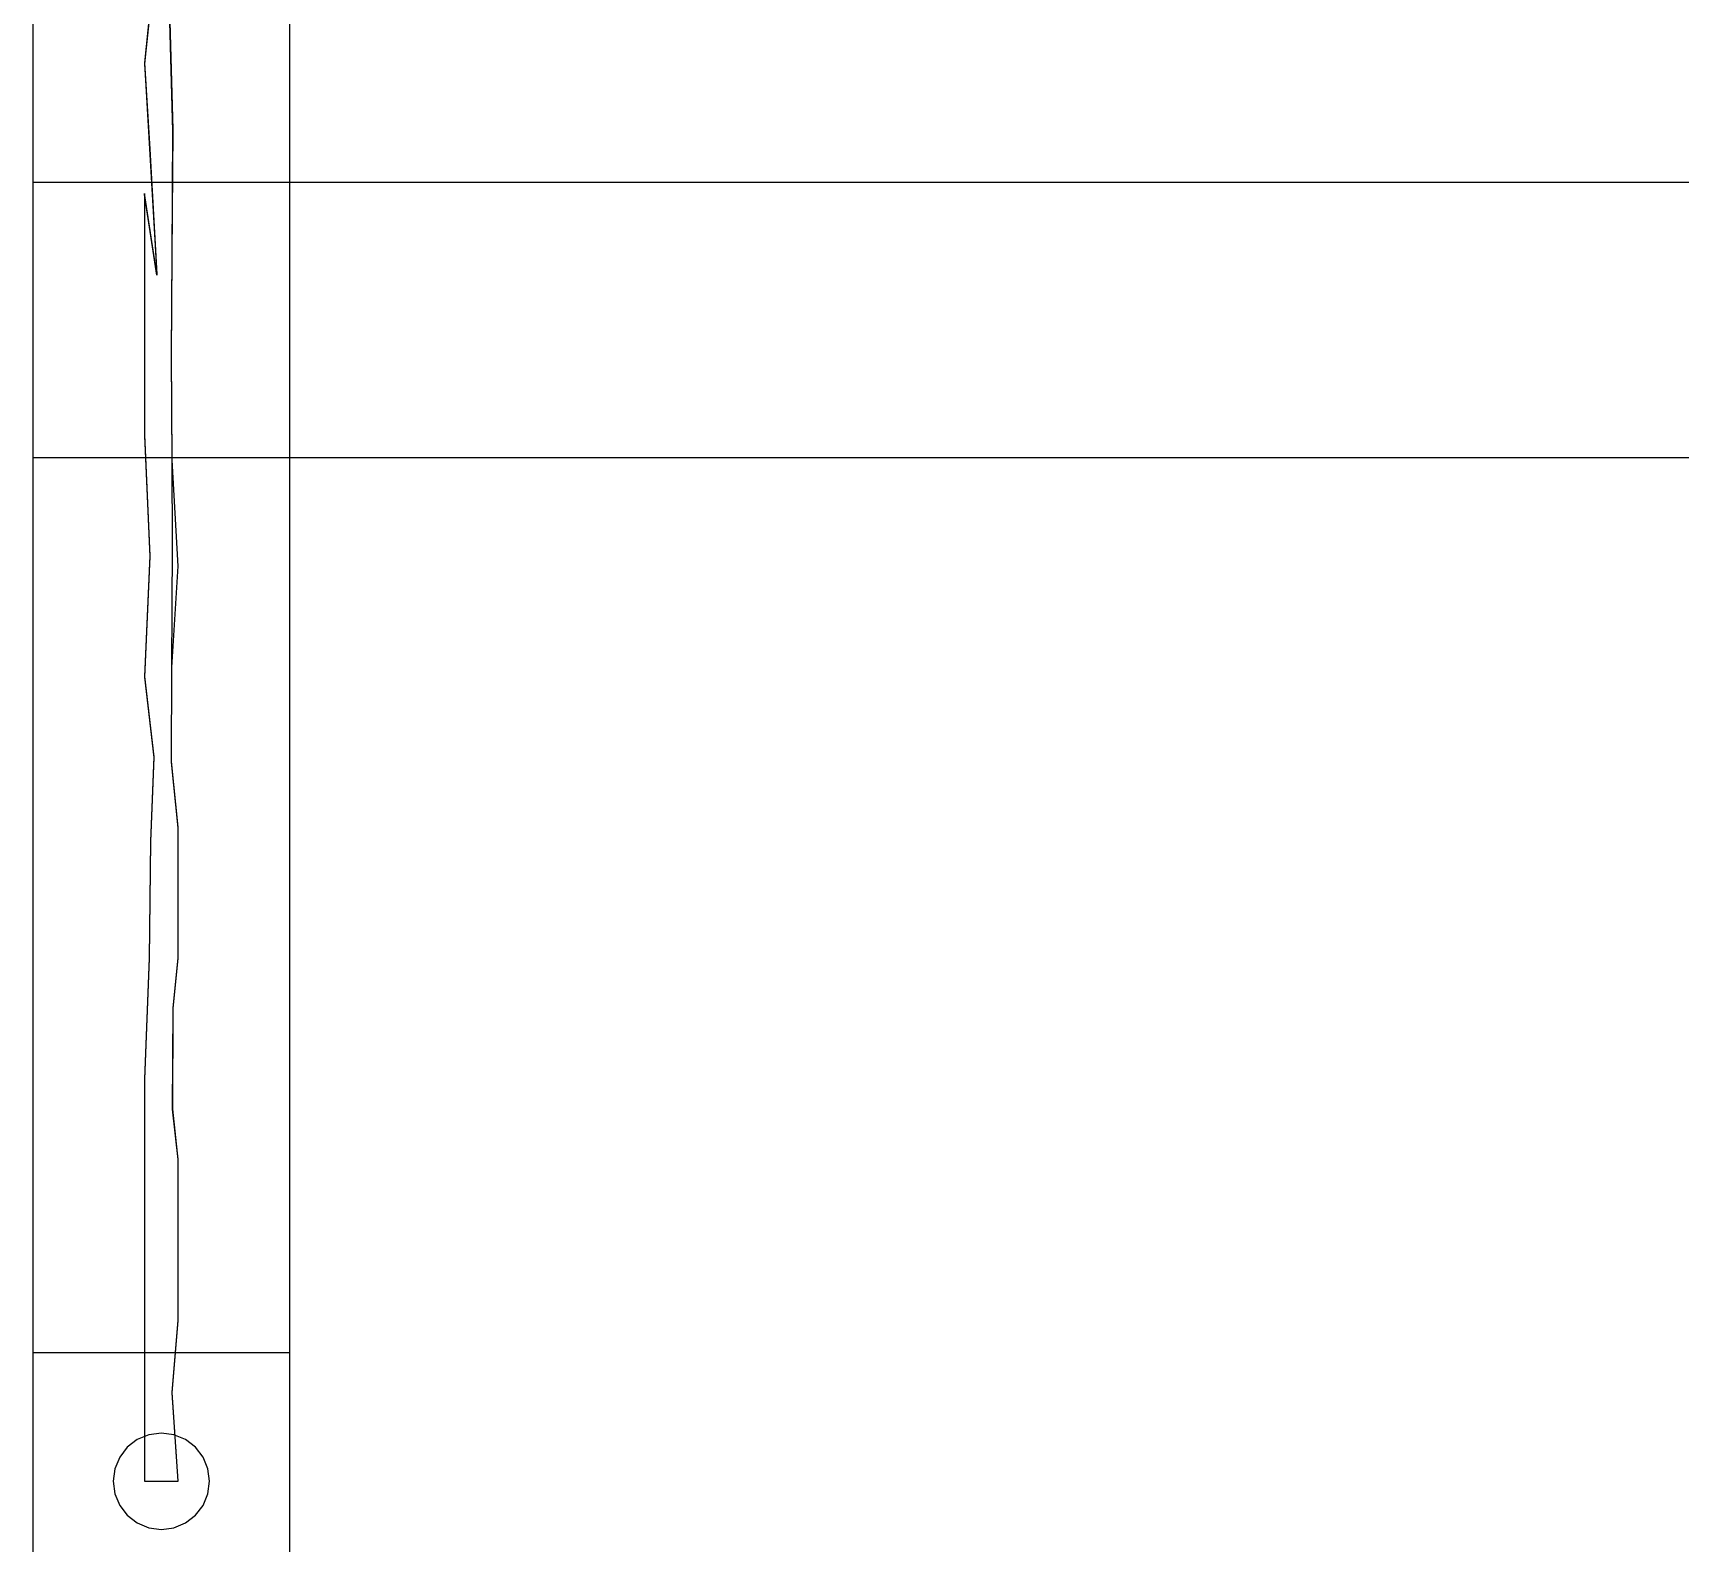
# Model space of a CAD drawing. Header units: millimetres. Extents: x -28.2 to 24.3, y -24.8 to 12.4.
# Drawn here: x -0.5892 to -0.2634, y -2.9895 to -2.6909 of the extents above; entities that cross this region are included whole.
import ezdxf

# ---------------------------------------------------------------- set-up
doc = ezdxf.new("R2010")
doc.units = ezdxf.units.MM
doc.layers.add('BUILDINGELEMENTPROXY', color=8, linetype='Continuous')

msp = doc.modelspace()

# ---------------------------------------------------------------- linework, layer by layer
at = {"layer": 'BUILDINGELEMENTPROXY'}
for p, q in [((-0.58922, -1.05629, 4.56187), (-0.58922, -3.05045, 3.30061)), ((-0.53842, -3.05045, 3.30061), (-0.53842, -1.05629, 4.56187)), ((-0.58922, -2.4448, 2.60641), (-0.58922, -2.7748, 2.60641)), ((-0.56153, -2.71027, 2.76498), (-0.56236, -2.67973, 2.78486)), ((-0.56153, -2.71027, 2.68548), (-0.56236, -2.67973, 2.70536)), ((-0.56153, -2.71019, 3.403), (-0.56233, -2.67983, 3.42272)), ((-0.56153, -2.71019, 3.3235), (-0.56233, -2.67983, 3.34321)), ((-0.56152, -2.71018, 3.16471), (-0.56232, -2.67984, 3.18442)), ((-0.56152, -2.71017, 3.08543), (-0.56232, -2.67985, 3.10512)), ((-0.56152, -2.71017, 3.08543), (-0.56232, -2.67985, 3.10512)), ((-0.56152, -2.71016, 2.92665), (-0.56232, -2.67986, 2.94632)), ((-0.56152, -2.71016, 2.92665), (-0.56232, -2.67986, 2.94632)), ((-0.56152, -2.71006, 3.24711), (-0.56228, -2.67999, 3.26657)), ((-0.56152, -2.71005, 3.00882), (-0.56228, -2.68, 3.02827)), ((-0.56151, -2.71004, 2.85004), (-0.56228, -2.68001, 2.86947)), ((-0.56577, -2.68333, 2.86714), (-0.56713, -2.69679, 2.85601)), ((-0.56577, -2.68335, 3.02591), (-0.56713, -2.6968, 3.01479)), ((-0.56577, -2.68338, 3.26419), (-0.56713, -2.69681, 3.25308)), ((-0.56579, -2.68365, 2.94364), (-0.56713, -2.69688, 2.93265)), ((-0.56579, -2.68365, 2.94364), (-0.56713, -2.69688, 2.93265)), ((-0.56579, -2.68368, 3.10242), (-0.56713, -2.69689, 3.09144)), ((-0.56579, -2.68368, 3.10242), (-0.56713, -2.69689, 3.09144)), ((-0.5658, -2.6837, 3.18169), (-0.56713, -2.6969, 3.17072)), ((-0.5658, -2.68373, 3.41996), (-0.56713, -2.6969, 3.40901)), ((-0.5658, -2.68373, 3.34046), (-0.56713, -2.6969, 3.3295)), ((-0.56582, -2.68395, 2.78187), (-0.56713, -2.69696, 2.77101)), ((-0.56582, -2.68395, 2.70237), (-0.56713, -2.69696, 2.69151)), ((-0.56713, -2.69679, 2.85601), (-0.56614, -2.71381, 2.84767)), ((-0.56713, -2.6968, 3.01479), (-0.56613, -2.71383, 3.00644)), ((-0.56713, -2.69681, 3.25308), (-0.56613, -2.71385, 3.24472)), ((-0.56713, -2.69688, 2.93265), (-0.56613, -2.71406, 2.92419)), ((-0.56713, -2.69688, 2.93265), (-0.56613, -2.71406, 2.92419)), ((-0.56713, -2.69689, 3.09144), (-0.56613, -2.71408, 3.08296)), ((-0.56713, -2.69689, 3.09144), (-0.56613, -2.71408, 3.08296)), ((-0.56713, -2.6969, 3.40901), (-0.56613, -2.71412, 3.40051)), ((-0.56713, -2.6969, 3.3295), (-0.56613, -2.71412, 3.32101)), ((-0.56713, -2.6969, 3.17072), (-0.56613, -2.7141, 3.16223)), ((-0.56713, -2.69696, 2.77101), (-0.56613, -2.71429, 2.76243)), ((-0.56713, -2.69696, 2.69151), (-0.56613, -2.71429, 2.68293)), ((-0.5617, -2.73496, 2.74953), (-0.56153, -2.71027, 2.76498)), ((-0.5617, -2.73496, 2.67003), (-0.56153, -2.71027, 2.68548)), ((-0.56169, -2.73464, 2.83474), (-0.56151, -2.71004, 2.85004)), ((-0.56169, -2.73465, 2.99351), (-0.56152, -2.71005, 3.00882)), ((-0.56169, -2.73466, 3.23179), (-0.56152, -2.71006, 3.24711)), ((-0.56169, -2.73481, 2.91127), (-0.56152, -2.71016, 2.92665)), ((-0.56169, -2.73481, 2.91127), (-0.56152, -2.71016, 2.92665)), ((-0.56169, -2.73482, 3.07005), (-0.56152, -2.71017, 3.08543)), ((-0.56169, -2.73482, 3.07005), (-0.56152, -2.71017, 3.08543)), ((-0.56169, -2.73483, 3.14932), (-0.56152, -2.71018, 3.16471)), ((-0.56169, -2.73484, 3.3876), (-0.56153, -2.71019, 3.403)), ((-0.56169, -2.73484, 3.3081), (-0.56153, -2.71019, 3.3235)), ((-0.56614, -2.71381, 2.84767), (-0.56473, -2.73856, 2.83293)), ((-0.56613, -2.71383, 3.00644), (-0.56473, -2.73857, 2.99171)), ((-0.56613, -2.71385, 3.24472), (-0.56473, -2.73857, 3.22999)), ((-0.56613, -2.71406, 2.92419), (-0.56473, -2.73865, 2.9095)), ((-0.56613, -2.71406, 2.92419), (-0.56473, -2.73865, 2.9095)), ((-0.56613, -2.71408, 3.08296), (-0.56473, -2.73866, 3.06828)), ((-0.56613, -2.71408, 3.08296), (-0.56473, -2.73866, 3.06828)), ((-0.56613, -2.7141, 3.16223), (-0.56472, -2.73867, 3.14756)), ((-0.56613, -2.71412, 3.40051), (-0.56472, -2.73868, 3.38584)), ((-0.56613, -2.71412, 3.32101), (-0.56472, -2.73868, 3.30633)), ((-0.56613, -2.71429, 2.76243), (-0.56472, -2.73874, 2.74779)), ((-0.56613, -2.71429, 2.68293), (-0.56472, -2.73874, 2.66829)), ((0.51078, -2.72045, 2.43207), (-0.58922, -2.72045, 2.43207)), ((-0.58922, -2.72045, 2.43207), (-0.58922, -3.05045, 2.43207)), ((-0.56473, -2.73856, 2.83293), (-0.56713, -2.72264, 2.83976)), ((-0.56713, -2.72264, 2.83976), (-0.56713, -2.73856, 2.82976)), ((-0.56473, -2.73857, 2.99171), (-0.56713, -2.72265, 2.99854)), ((-0.56713, -2.72265, 2.99854), (-0.56713, -2.73857, 2.98854)), ((-0.56473, -2.73857, 3.22999), (-0.56713, -2.72266, 3.23682)), ((-0.56713, -2.72266, 3.23682), (-0.56713, -2.73857, 3.22682)), ((-0.56473, -2.73866, 3.06828), (-0.56713, -2.72275, 3.07513)), ((-0.56713, -2.72275, 3.07513), (-0.56713, -2.73866, 3.0651)), ((-0.56473, -2.73866, 3.06828), (-0.56713, -2.72275, 3.07513)), ((-0.56713, -2.72275, 3.07513), (-0.56713, -2.73866, 3.0651)), ((-0.56473, -2.73865, 2.9095), (-0.56713, -2.72275, 2.91635)), ((-0.56713, -2.72275, 2.91635), (-0.56713, -2.73865, 2.90633)), ((-0.56473, -2.73865, 2.9095), (-0.56713, -2.72275, 2.91635)), ((-0.56713, -2.72275, 2.91635), (-0.56713, -2.73865, 2.90633)), ((-0.56472, -2.73867, 3.14756), (-0.56713, -2.72276, 3.15441)), ((-0.56713, -2.72276, 3.15441), (-0.56713, -2.73867, 3.14438)), ((-0.56472, -2.73868, 3.38584), (-0.56713, -2.72277, 3.39269)), ((-0.56713, -2.72277, 3.39269), (-0.56713, -2.73868, 3.38266)), ((-0.56472, -2.73868, 3.30633), (-0.56713, -2.72277, 3.31319)), ((-0.56713, -2.72277, 3.31319), (-0.56713, -2.73868, 3.30316)), ((-0.56472, -2.73874, 2.74779), (-0.56713, -2.72284, 2.75466)), ((-0.56713, -2.72284, 2.75466), (-0.56713, -2.73874, 2.74461)), ((-0.56472, -2.73874, 2.66829), (-0.56713, -2.72284, 2.67516)), ((-0.56713, -2.72284, 2.67516), (-0.56713, -2.73874, 2.66511)), ((-0.56183, -2.75453, 2.82235), (-0.56169, -2.73464, 2.83474)), ((-0.56183, -2.75454, 2.98113), (-0.56169, -2.73465, 2.99351)), ((-0.56183, -2.75454, 3.21941), (-0.56169, -2.73466, 3.23179)), ((-0.56183, -2.7546, 2.89891), (-0.56169, -2.73481, 2.91127)), ((-0.56183, -2.7546, 2.89891), (-0.56169, -2.73481, 2.91127)), ((-0.56183, -2.7546, 3.05768), (-0.56169, -2.73482, 3.07005)), ((-0.56183, -2.7546, 3.05768), (-0.56169, -2.73482, 3.07005)), ((-0.56183, -2.75461, 3.13696), (-0.56169, -2.73483, 3.14932)), ((-0.56183, -2.75461, 3.37524), (-0.56169, -2.73484, 3.3876)), ((-0.56183, -2.75461, 3.29574), (-0.56169, -2.73484, 3.3081)), ((-0.56182, -2.75466, 2.73718), (-0.5617, -2.73496, 2.74953)), ((-0.56182, -2.75466, 2.65768), (-0.5617, -2.73496, 2.67003)), ((-0.56713, -2.73856, 2.82976), (-0.56713, -2.74464, 2.82594)), ((-0.56713, -2.73857, 3.22682), (-0.56713, -2.74462, 3.22301)), ((-0.56713, -2.73857, 2.98854), (-0.56713, -2.74463, 2.98473)), ((-0.56713, -2.73865, 2.90633), (-0.56713, -2.74452, 2.90263)), ((-0.56713, -2.73865, 2.90633), (-0.56713, -2.74452, 2.90263)), ((-0.56713, -2.73866, 3.0651), (-0.56713, -2.74451, 3.06141)), ((-0.56713, -2.73866, 3.0651), (-0.56713, -2.74451, 3.06141)), ((-0.56713, -2.73867, 3.14438), (-0.56713, -2.7445, 3.1407)), ((-0.56713, -2.73868, 3.38266), (-0.56713, -2.7445, 3.37899)), ((-0.56713, -2.73868, 3.30316), (-0.56713, -2.7445, 3.29949)), ((-0.56713, -2.73874, 2.74461), (-0.56713, -2.74442, 2.74103)), ((-0.56713, -2.73874, 2.66511), (-0.56713, -2.74442, 2.66152)), ((-0.56713, -2.74442, 2.74103), (-0.56713, -2.75465, 2.73456)), ((-0.56713, -2.74442, 2.66152), (-0.56713, -2.75465, 2.65506)), ((-0.56713, -2.7445, 3.37899), (-0.56713, -2.75458, 3.37263)), ((-0.56713, -2.7445, 3.29949), (-0.56713, -2.75458, 3.29312)), ((-0.56713, -2.7445, 3.1407), (-0.56713, -2.75458, 3.13435)), ((-0.56713, -2.74451, 3.06141), (-0.56713, -2.75457, 3.05507)), ((-0.56713, -2.74451, 3.06141), (-0.56713, -2.75457, 3.05507)), ((-0.56713, -2.74452, 2.90263), (-0.56713, -2.75456, 2.8963)), ((-0.56713, -2.74452, 2.90263), (-0.56713, -2.75456, 2.8963)), ((-0.56713, -2.74462, 3.22301), (-0.56713, -2.75449, 3.21681)), ((-0.56713, -2.74463, 2.98473), (-0.56713, -2.75448, 2.97853)), ((-0.56713, -2.74464, 2.82594), (-0.56713, -2.75447, 2.81976)), ((-0.56713, -2.75447, 2.81976), (-0.56713, -2.77049, 2.80969)), ((-0.56713, -2.75448, 2.97853), (-0.56713, -2.77048, 2.96847)), ((-0.56713, -2.75449, 3.21681), (-0.56713, -2.77047, 3.20676)), ((-0.56713, -2.75456, 2.8963), (-0.56713, -2.77039, 2.88633)), ((-0.56713, -2.75456, 2.8963), (-0.56713, -2.77039, 2.88633)), ((-0.56713, -2.75457, 3.05507), (-0.56713, -2.77038, 3.04511)), ((-0.56713, -2.75457, 3.05507), (-0.56713, -2.77038, 3.04511)), ((-0.56713, -2.75458, 3.37263), (-0.56713, -2.77036, 3.36268)), ((-0.56713, -2.75458, 3.29312), (-0.56713, -2.77036, 3.28317)), ((-0.56713, -2.75458, 3.13435), (-0.56713, -2.77037, 3.12439)), ((-0.56713, -2.75465, 2.73456), (-0.56713, -2.77029, 2.72468)), ((-0.56713, -2.75465, 2.65506), (-0.56713, -2.77029, 2.64517)), ((-0.56168, -2.77536, 2.80914), (-0.56183, -2.75453, 2.82235)), ((-0.56168, -2.77537, 3.20619), (-0.56183, -2.75454, 3.21941)), ((-0.56168, -2.77536, 2.96791), (-0.56183, -2.75454, 2.98113)), ((-0.56167, -2.77547, 3.0444), (-0.56183, -2.7546, 3.05768)), ((-0.56167, -2.77547, 3.0444), (-0.56183, -2.7546, 3.05768)), ((-0.56167, -2.77546, 2.88563), (-0.56183, -2.7546, 2.89891)), ((-0.56167, -2.77546, 2.88563), (-0.56183, -2.7546, 2.89891)), ((-0.56167, -2.77549, 3.36195), (-0.56183, -2.75461, 3.37524)), ((-0.56167, -2.77549, 3.28245), (-0.56183, -2.75461, 3.29574)), ((-0.56167, -2.77548, 3.12367), (-0.56183, -2.75461, 3.13696)), ((-0.56167, -2.77556, 2.72385), (-0.56182, -2.75466, 2.73718)), ((-0.56167, -2.77556, 2.64434), (-0.56182, -2.75466, 2.65768)), ((-0.56713, -2.77029, 2.72468), (-0.56713, -2.77055, 2.72451)), ((-0.56713, -2.77029, 2.64517), (-0.56713, -2.77055, 2.64501)), ((-0.56713, -2.77036, 3.36268), (-0.56609, -2.79435, 3.34994)), ((-0.56713, -2.77036, 3.28317), (-0.56609, -2.79435, 3.27044)), ((-0.56713, -2.77037, 3.12439), (-0.56609, -2.79435, 3.11167)), ((-0.56713, -2.77038, 3.04511), (-0.56609, -2.79434, 3.0324)), ((-0.56713, -2.77038, 3.04511), (-0.56609, -2.79434, 3.0324)), ((-0.56713, -2.77039, 2.88633), (-0.56609, -2.79434, 2.87363)), ((-0.56713, -2.77039, 2.88633), (-0.56609, -2.79434, 2.87363)), ((-0.56713, -2.77047, 3.20676), (-0.56609, -2.79427, 3.1942)), ((-0.56713, -2.77048, 2.96847), (-0.56609, -2.79427, 2.95592)), ((-0.56713, -2.77049, 2.80969), (-0.56609, -2.79426, 2.79715)), ((-0.56713, -2.77055, 2.72451), (-0.5661, -2.7944, 2.71183)), ((-0.56713, -2.77055, 2.64501), (-0.5661, -2.7944, 2.63233)), ((-0.58922, -2.7748, 2.60641), (0.51078, -2.7748, 2.60641)), ((-0.56052, -2.79633, 2.95222), (-0.56168, -2.77536, 2.96791)), ((-0.56052, -2.79634, 2.79344), (-0.56168, -2.77536, 2.80914)), ((-0.56052, -2.79633, 3.1905), (-0.56168, -2.77537, 3.20619)), ((-0.56159, -2.79235, 2.87491), (-0.56167, -2.77546, 2.88563)), ((-0.56159, -2.79235, 2.87491), (-0.56167, -2.77546, 2.88563)), ((-0.56159, -2.79236, 3.03368), (-0.56167, -2.77547, 3.0444)), ((-0.56159, -2.79236, 3.03368), (-0.56167, -2.77547, 3.0444)), ((-0.56159, -2.79237, 3.11295), (-0.56167, -2.77548, 3.12367)), ((-0.56159, -2.79237, 3.35123), (-0.56167, -2.77549, 3.36195)), ((-0.56159, -2.79237, 3.27172), (-0.56167, -2.77549, 3.28245)), ((-0.56159, -2.79244, 2.71311), (-0.56167, -2.77556, 2.72385)), ((-0.56159, -2.79244, 2.63361), (-0.56167, -2.77556, 2.64434)), ((-0.56609, -2.79426, 2.79715), (-0.56713, -2.81814, 2.77974)), ((-0.56609, -2.79427, 3.1942), (-0.56713, -2.81815, 3.17678)), ((-0.56609, -2.79427, 2.95592), (-0.56713, -2.81814, 2.93851)), ((-0.56609, -2.79434, 3.0324), (-0.56713, -2.81821, 3.01496)), ((-0.56609, -2.79434, 3.0324), (-0.56713, -2.81821, 3.01496)), ((-0.56609, -2.79434, 2.87363), (-0.56713, -2.8182, 2.85619)), ((-0.56609, -2.79434, 2.87363), (-0.56713, -2.8182, 2.85619)), ((-0.56609, -2.79435, 3.34994), (-0.56713, -2.81822, 3.3325)), ((-0.56609, -2.79435, 3.27044), (-0.56713, -2.81822, 3.25299)), ((-0.56609, -2.79435, 3.11167), (-0.56713, -2.81821, 3.09422)), ((-0.5661, -2.7944, 2.71183), (-0.56713, -2.81826, 2.69436)), ((-0.5661, -2.7944, 2.63233), (-0.56713, -2.81826, 2.61486)), ((-0.56176, -2.81636, 2.85993), (-0.56159, -2.79235, 2.87491)), ((-0.56176, -2.81636, 2.85993), (-0.56159, -2.79235, 2.87491)), ((-0.56176, -2.81635, 3.0187), (-0.56159, -2.79236, 3.03368)), ((-0.56176, -2.81635, 3.0187), (-0.56159, -2.79236, 3.03368)), ((-0.56176, -2.81635, 3.33625), (-0.56159, -2.79237, 3.35123)), ((-0.56176, -2.81635, 3.25675), (-0.56159, -2.79237, 3.27172)), ((-0.56176, -2.81635, 3.09797), (-0.56159, -2.79237, 3.11295)), ((-0.56176, -2.81633, 2.69816), (-0.56159, -2.79244, 2.71311)), ((-0.56176, -2.81633, 2.61865), (-0.56159, -2.79244, 2.63361)), ((-0.56176, -2.81638, 3.18047), (-0.56052, -2.79633, 3.1905)), ((-0.56176, -2.81638, 2.9422), (-0.56052, -2.79633, 2.95222)), ((-0.56176, -2.81638, 2.78342), (-0.56052, -2.79634, 2.79344)), ((-0.56713, -2.81814, 2.93851), (-0.56533, -2.83406, 2.93145)), ((-0.56713, -2.81814, 2.77974), (-0.56533, -2.83405, 2.77268)), ((-0.56713, -2.81815, 3.17678), (-0.56533, -2.83406, 3.16972)), ((-0.56182, -2.83498, 2.68642), (-0.56176, -2.81633, 2.69816)), ((-0.56182, -2.83498, 2.60692), (-0.56176, -2.81633, 2.61865)), ((-0.56182, -2.83503, 3.32452), (-0.56176, -2.81635, 3.33625)), ((-0.56182, -2.83503, 3.24501), (-0.56176, -2.81635, 3.25675)), ((-0.56182, -2.83503, 3.08624), (-0.56176, -2.81635, 3.09797)), ((-0.56182, -2.83504, 3.00697), (-0.56176, -2.81635, 3.0187)), ((-0.56182, -2.83504, 3.00697), (-0.56176, -2.81635, 3.0187)), ((-0.56182, -2.83504, 2.8482), (-0.56176, -2.81636, 2.85993)), ((-0.56182, -2.83504, 2.8482), (-0.56176, -2.81636, 2.85993)), ((-0.56182, -2.8351, 3.16875), (-0.56176, -2.81638, 3.18047)), ((-0.56182, -2.83511, 2.93047), (-0.56176, -2.81638, 2.9422)), ((-0.56182, -2.83511, 2.7717), (-0.56176, -2.81638, 2.78342)), ((-0.56713, -2.8182, 2.85619), (-0.56533, -2.83411, 2.8491)), ((-0.56713, -2.8182, 2.85619), (-0.56533, -2.83411, 2.8491)), ((-0.56713, -2.81821, 3.09422), (-0.56533, -2.83412, 3.08713)), ((-0.56713, -2.81821, 3.01496), (-0.56533, -2.83411, 3.00787)), ((-0.56713, -2.81821, 3.01496), (-0.56533, -2.83411, 3.00787)), ((-0.56713, -2.81822, 3.3325), (-0.56533, -2.83412, 3.3254)), ((-0.56713, -2.81822, 3.25299), (-0.56533, -2.83412, 3.2459)), ((-0.56713, -2.81826, 2.69436), (-0.56532, -2.83416, 2.68725)), ((-0.56713, -2.81826, 2.61486), (-0.56532, -2.83416, 2.60775)), ((-0.56533, -2.83405, 2.77268), (-0.56596, -2.85068, 2.76181)), ((-0.56533, -2.83406, 3.16972), (-0.56596, -2.85069, 3.15884)), ((-0.56533, -2.83406, 2.93145), (-0.56596, -2.85068, 2.92057)), ((-0.56533, -2.83411, 3.00787), (-0.56596, -2.85072, 2.99698)), ((-0.56533, -2.83411, 3.00787), (-0.56596, -2.85072, 2.99698)), ((-0.56533, -2.83411, 2.8491), (-0.56596, -2.85072, 2.83821)), ((-0.56533, -2.83411, 2.8491), (-0.56596, -2.85072, 2.83821)), ((-0.56533, -2.83412, 3.3254), (-0.56596, -2.85073, 3.31451)), ((-0.56533, -2.83412, 3.2459), (-0.56596, -2.85073, 3.23501)), ((-0.56533, -2.83412, 3.08713), (-0.56596, -2.85072, 3.07624)), ((-0.56532, -2.83416, 2.68725), (-0.56596, -2.85075, 2.67635)), ((-0.56532, -2.83416, 2.60775), (-0.56596, -2.85075, 2.59684)), ((-0.56052, -2.84792, 2.67562), (-0.56182, -2.83498, 2.68642)), ((-0.56052, -2.84792, 2.59612), (-0.56182, -2.83498, 2.60692)), ((-0.56052, -2.84796, 3.31373), (-0.56182, -2.83503, 3.32452)), ((-0.56052, -2.84796, 3.23423), (-0.56182, -2.83503, 3.24501)), ((-0.56052, -2.84797, 3.07546), (-0.56182, -2.83503, 3.08624)), ((-0.56052, -2.84797, 2.99619), (-0.56182, -2.83504, 3.00697)), ((-0.56052, -2.84797, 2.99619), (-0.56182, -2.83504, 3.00697)), ((-0.56052, -2.84798, 2.83742), (-0.56182, -2.83504, 2.8482)), ((-0.56052, -2.84798, 2.83742), (-0.56182, -2.83504, 2.8482)), ((-0.56052, -2.84803, 3.15799), (-0.56182, -2.8351, 3.16875)), ((-0.56052, -2.84804, 2.91972), (-0.56182, -2.83511, 2.93047)), ((-0.56052, -2.84804, 2.76095), (-0.56182, -2.83511, 2.7717)), ((-0.56596, -2.85068, 2.92057), (-0.56622, -2.87384, 2.90577)), ((-0.56596, -2.85068, 2.76181), (-0.56622, -2.87384, 2.74701)), ((-0.56596, -2.85069, 3.15884), (-0.56622, -2.87385, 3.14403)), ((-0.56596, -2.85072, 3.07624), (-0.56622, -2.87389, 3.06139)), ((-0.56596, -2.85072, 2.99698), (-0.56622, -2.87389, 2.98213)), ((-0.56596, -2.85072, 2.99698), (-0.56622, -2.87389, 2.98213)), ((-0.56596, -2.85072, 2.83821), (-0.56622, -2.87388, 2.82337)), ((-0.56596, -2.85072, 2.83821), (-0.56622, -2.87388, 2.82337)), ((-0.56596, -2.85073, 3.31451), (-0.56622, -2.87389, 3.29965)), ((-0.56596, -2.85073, 3.23501), (-0.56622, -2.87389, 3.22015)), ((-0.56052, -2.85007, 2.67426), (-0.56052, -2.84792, 2.67562)), ((-0.56052, -2.85007, 2.59476), (-0.56052, -2.84792, 2.59612)), ((-0.56052, -2.85003, 3.31243), (-0.56052, -2.84796, 3.31373)), ((-0.56052, -2.85003, 3.23293), (-0.56052, -2.84796, 3.23423)), ((-0.56052, -2.85003, 3.07416), (-0.56052, -2.84797, 3.07546)), ((-0.56052, -2.85002, 2.9949), (-0.56052, -2.84797, 2.99619)), ((-0.56052, -2.85002, 2.9949), (-0.56052, -2.84797, 2.99619)), ((-0.56052, -2.85002, 2.83613), (-0.56052, -2.84798, 2.83742)), ((-0.56052, -2.85002, 2.83613), (-0.56052, -2.84798, 2.83742)), ((-0.56052, -2.84998, 3.15677), (-0.56052, -2.84803, 3.15799)), ((-0.56052, -2.84997, 2.9185), (-0.56052, -2.84804, 2.91972)), ((-0.56052, -2.84997, 2.75974), (-0.56052, -2.84804, 2.76095)), ((-0.56052, -2.86589, 2.9085), (-0.56052, -2.84997, 2.9185)), ((-0.56052, -2.86588, 2.74974), (-0.56052, -2.84997, 2.75974)), ((-0.56052, -2.86589, 3.14676), (-0.56052, -2.84998, 3.15677)), ((-0.56052, -2.86593, 2.98487), (-0.56052, -2.85002, 2.9949)), ((-0.56052, -2.86593, 2.98487), (-0.56052, -2.85002, 2.9949)), ((-0.56052, -2.86593, 2.82611), (-0.56052, -2.85002, 2.83613)), ((-0.56052, -2.86593, 2.82611), (-0.56052, -2.85002, 2.83613)), ((-0.56052, -2.86594, 3.3024), (-0.56052, -2.85003, 3.31243)), ((-0.56052, -2.86594, 3.22289), (-0.56052, -2.85003, 3.23293)), ((-0.56052, -2.86594, 3.06413), (-0.56052, -2.85003, 3.07416)), ((-0.56052, -2.86597, 2.66421), (-0.56052, -2.85007, 2.67426)), ((-0.56052, -2.86597, 2.58471), (-0.56052, -2.85007, 2.59476)), ((-0.56596, -2.85075, 2.67635), (-0.56622, -2.87392, 2.66146)), ((-0.56596, -2.85075, 2.59684), (-0.56622, -2.87392, 2.58196)), ((-0.56052, -2.87389, 2.7447), (-0.56052, -2.86588, 2.74974)), ((-0.56052, -2.87388, 3.14174), (-0.56052, -2.86589, 3.14676)), ((-0.56052, -2.87389, 2.90347), (-0.56052, -2.86589, 2.9085)), ((-0.56052, -2.87384, 2.97989), (-0.56052, -2.86593, 2.98487)), ((-0.56052, -2.87384, 2.97989), (-0.56052, -2.86593, 2.98487)), ((-0.56052, -2.87384, 2.82112), (-0.56052, -2.86593, 2.82611)), ((-0.56052, -2.87384, 2.82112), (-0.56052, -2.86593, 2.82611)), ((-0.56052, -2.87383, 3.29742), (-0.56052, -2.86594, 3.3024)), ((-0.56052, -2.87383, 3.21792), (-0.56052, -2.86594, 3.22289)), ((-0.56052, -2.87383, 3.05915), (-0.56052, -2.86594, 3.06413)), ((-0.56052, -2.87379, 2.65927), (-0.56052, -2.86597, 2.66421)), ((-0.56052, -2.87379, 2.57977), (-0.56052, -2.86597, 2.58471)), ((-0.56622, -2.87384, 2.90577), (-0.56713, -2.89772, 2.88849)), ((-0.56622, -2.87384, 2.74701), (-0.56713, -2.89771, 2.72973)), ((-0.56622, -2.87385, 3.14403), (-0.56713, -2.89772, 3.12675)), ((-0.56622, -2.87388, 2.82337), (-0.56713, -2.89775, 2.80605)), ((-0.56622, -2.87388, 2.82337), (-0.56713, -2.89775, 2.80605)), ((-0.56622, -2.87389, 3.29965), (-0.56713, -2.89775, 3.28233)), ((-0.56622, -2.87389, 3.22015), (-0.56713, -2.89775, 3.20283)), ((-0.56622, -2.87389, 3.06139), (-0.56713, -2.89775, 3.04407)), ((-0.56622, -2.87389, 2.98213), (-0.56713, -2.89775, 2.96481)), ((-0.56622, -2.87389, 2.98213), (-0.56713, -2.89775, 2.96481)), ((-0.56622, -2.87392, 2.66146), (-0.56713, -2.89778, 2.64411)), ((-0.56622, -2.87392, 2.58196), (-0.56713, -2.89778, 2.56461)), ((-0.56149, -2.88376, 2.65531), (-0.56052, -2.87379, 2.65927)), ((-0.56149, -2.88376, 2.57581), (-0.56052, -2.87379, 2.57977)), ((-0.56149, -2.88379, 3.29348), (-0.56052, -2.87383, 3.29742)), ((-0.56149, -2.88379, 3.21398), (-0.56052, -2.87383, 3.21792)), ((-0.56149, -2.88379, 3.05521), (-0.56052, -2.87383, 3.05915)), ((-0.56149, -2.88379, 2.97595), (-0.56052, -2.87384, 2.97989)), ((-0.56149, -2.88379, 2.97595), (-0.56052, -2.87384, 2.97989)), ((-0.56149, -2.88379, 2.81719), (-0.56052, -2.87384, 2.82112)), ((-0.56149, -2.88379, 2.81719), (-0.56052, -2.87384, 2.82112)), ((-0.56149, -2.88382, 3.13783), (-0.56052, -2.87388, 3.14174)), ((-0.56149, -2.88382, 2.89956), (-0.56052, -2.87389, 2.90347)), ((-0.56149, -2.88383, 2.7408), (-0.56052, -2.87389, 2.7447)), ((-0.56159, -2.9037, 3.28101), (-0.56149, -2.88379, 3.29348)), ((-0.56159, -2.9037, 3.2015), (-0.56149, -2.88379, 3.21398)), ((-0.56159, -2.9037, 3.04274), (-0.56149, -2.88379, 3.05521)), ((-0.56159, -2.9037, 2.96349), (-0.56149, -2.88379, 2.97595)), ((-0.56159, -2.9037, 2.96349), (-0.56149, -2.88379, 2.97595)), ((-0.56159, -2.9037, 2.80473), (-0.56149, -2.88379, 2.81719)), ((-0.56159, -2.9037, 2.80473), (-0.56149, -2.88379, 2.81719)), ((-0.56159, -2.9037, 3.12542), (-0.56149, -2.88382, 3.13783)), ((-0.56159, -2.9037, 2.88716), (-0.56149, -2.88382, 2.89956)), ((-0.56159, -2.9037, 2.7284), (-0.56149, -2.88383, 2.7408)), ((-0.56158, -2.90371, 2.64279), (-0.56149, -2.88376, 2.65531)), ((-0.56158, -2.90371, 2.56329), (-0.56149, -2.88376, 2.57581)), ((-0.56713, -2.89771, 2.72973), (-0.56713, -2.91363, 2.71973)), ((-0.56713, -2.89772, 3.12675), (-0.56713, -2.91363, 3.11674)), ((-0.56713, -2.89772, 2.88849), (-0.56713, -2.91363, 2.87849)), ((-0.56713, -2.89775, 3.28233), (-0.56713, -2.91366, 3.2723)), ((-0.56713, -2.89775, 3.20283), (-0.56713, -2.91366, 3.1928)), ((-0.56713, -2.89775, 3.04407), (-0.56713, -2.91366, 3.03404)), ((-0.56713, -2.89775, 2.96481), (-0.56713, -2.91366, 2.95478)), ((-0.56713, -2.89775, 2.96481), (-0.56713, -2.91366, 2.95478)), ((-0.56713, -2.89775, 2.80605), (-0.56713, -2.91366, 2.79603)), ((-0.56713, -2.89775, 2.80605), (-0.56713, -2.91366, 2.79603)), ((-0.56713, -2.89778, 2.64411), (-0.56713, -2.91368, 2.63406)), ((-0.56713, -2.89778, 2.56461), (-0.56713, -2.91368, 2.55456)), ((-0.56052, -2.91366, 3.2723), (-0.56159, -2.9037, 3.28101)), ((-0.56052, -2.91366, 3.1928), (-0.56159, -2.9037, 3.2015)), ((-0.56052, -2.91363, 3.11674), (-0.56159, -2.9037, 3.12542)), ((-0.56052, -2.91366, 3.03404), (-0.56159, -2.9037, 3.04274)), ((-0.56052, -2.91366, 2.95478), (-0.56159, -2.9037, 2.96349)), ((-0.56052, -2.91366, 2.95478), (-0.56159, -2.9037, 2.96349)), ((-0.56052, -2.91363, 2.87849), (-0.56159, -2.9037, 2.88716)), ((-0.56052, -2.91366, 2.79603), (-0.56159, -2.9037, 2.80473)), ((-0.56052, -2.91366, 2.79603), (-0.56159, -2.9037, 2.80473)), ((-0.56052, -2.91363, 2.71973), (-0.56159, -2.9037, 2.7284)), ((-0.56052, -2.91368, 2.63406), (-0.56158, -2.90371, 2.64279)), ((-0.56052, -2.91368, 2.55456), (-0.56158, -2.90371, 2.56329)), ((-0.56713, -2.91363, 3.11674), (-0.56713, -2.92955, 3.10674)), ((-0.56713, -2.91363, 2.87849), (-0.56713, -2.92955, 2.86848)), ((-0.56713, -2.91363, 2.71973), (-0.56713, -2.92955, 2.70973)), ((-0.56713, -2.91366, 3.2723), (-0.56713, -2.92957, 3.26227)), ((-0.56713, -2.91366, 3.1928), (-0.56713, -2.92957, 3.18276)), ((-0.56713, -2.91366, 3.03404), (-0.56713, -2.92957, 3.02401)), ((-0.56713, -2.91366, 2.95478), (-0.56713, -2.92957, 2.94475)), ((-0.56713, -2.91366, 2.95478), (-0.56713, -2.92957, 2.94475)), ((-0.56713, -2.91366, 2.79603), (-0.56713, -2.92957, 2.786)), ((-0.56713, -2.91366, 2.79603), (-0.56713, -2.92957, 2.786)), ((-0.56713, -2.91368, 2.63406), (-0.56713, -2.92958, 2.62401)), ((-0.56713, -2.91368, 2.55456), (-0.56713, -2.92958, 2.54451)), ((-0.56052, -2.92955, 3.10674), (-0.56052, -2.91363, 3.11674)), ((-0.56052, -2.92955, 2.86848), (-0.56052, -2.91363, 2.87849)), ((-0.56052, -2.92955, 2.70973), (-0.56052, -2.91363, 2.71973)), ((-0.56052, -2.92957, 3.26227), (-0.56052, -2.91366, 3.2723)), ((-0.56052, -2.92957, 3.18276), (-0.56052, -2.91366, 3.1928)), ((-0.56052, -2.92957, 3.02401), (-0.56052, -2.91366, 3.03404)), ((-0.56052, -2.92957, 2.94475), (-0.56052, -2.91366, 2.95478)), ((-0.56052, -2.92957, 2.94475), (-0.56052, -2.91366, 2.95478)), ((-0.56052, -2.92957, 2.786), (-0.56052, -2.91366, 2.79603)), ((-0.56052, -2.92957, 2.786), (-0.56052, -2.91366, 2.79603)), ((-0.56052, -2.92958, 2.62401), (-0.56052, -2.91368, 2.63406)), ((-0.56052, -2.92958, 2.54451), (-0.56052, -2.91368, 2.55456)), ((-0.56713, -2.92955, 3.10674), (-0.56713, -2.94546, 3.09673)), ((-0.56713, -2.92955, 2.86848), (-0.56713, -2.94546, 2.85848)), ((-0.56713, -2.92955, 2.70973), (-0.56713, -2.94546, 2.69972)), ((-0.56713, -2.92957, 3.26227), (-0.56713, -2.94548, 3.25223)), ((-0.56713, -2.92957, 3.18276), (-0.56713, -2.94548, 3.17273)), ((-0.56713, -2.92957, 3.02401), (-0.56713, -2.94548, 3.01398)), ((-0.56713, -2.92957, 2.94475), (-0.56713, -2.94548, 2.93472)), ((-0.56713, -2.92957, 2.94475), (-0.56713, -2.94548, 2.93472)), ((-0.56713, -2.92957, 2.786), (-0.56713, -2.94547, 2.77597)), ((-0.56713, -2.92957, 2.786), (-0.56713, -2.94547, 2.77597)), ((-0.56713, -2.92958, 2.62401), (-0.56713, -2.94549, 2.61396)), ((-0.56713, -2.92958, 2.54451), (-0.56713, -2.94549, 2.53446)), ((-0.56052, -2.94546, 3.09673), (-0.56052, -2.92955, 3.10674)), ((-0.56052, -2.94546, 2.85848), (-0.56052, -2.92955, 2.86848)), ((-0.56052, -2.94546, 2.69972), (-0.56052, -2.92955, 2.70973)), ((-0.56052, -2.94548, 3.25223), (-0.56052, -2.92957, 3.26227)), ((-0.56052, -2.94548, 3.17273), (-0.56052, -2.92957, 3.18276)), ((-0.56052, -2.94548, 3.01398), (-0.56052, -2.92957, 3.02401)), ((-0.56052, -2.94548, 2.93472), (-0.56052, -2.92957, 2.94475)), ((-0.56052, -2.94548, 2.93472), (-0.56052, -2.92957, 2.94475)), ((-0.56052, -2.94547, 2.77597), (-0.56052, -2.92957, 2.786)), ((-0.56052, -2.94547, 2.77597), (-0.56052, -2.92957, 2.786)), ((-0.56052, -2.94549, 2.61396), (-0.56052, -2.92958, 2.62401)), ((-0.56052, -2.94549, 2.53446), (-0.56052, -2.92958, 2.54451)), ((-0.56713, -2.94546, 3.09673), (-0.56713, -2.96138, 3.08673)), ((-0.56713, -2.94546, 2.85848), (-0.56713, -2.96138, 2.84847)), ((-0.56713, -2.94546, 2.69972), (-0.56713, -2.96138, 2.68972)), ((-0.56713, -2.94547, 2.77597), (-0.56713, -2.96138, 2.76594)), ((-0.56713, -2.94547, 2.77597), (-0.56713, -2.96138, 2.76594)), ((-0.56713, -2.94548, 3.25223), (-0.56713, -2.96139, 3.2422)), ((-0.56713, -2.94548, 3.17273), (-0.56713, -2.96139, 3.1627)), ((-0.56713, -2.94548, 3.01398), (-0.56713, -2.96139, 3.00395)), ((-0.56713, -2.94548, 2.93472), (-0.56713, -2.96138, 2.9247)), ((-0.56713, -2.94548, 2.93472), (-0.56713, -2.96138, 2.9247)), ((-0.56713, -2.94549, 2.61396), (-0.56713, -2.96139, 2.60391)), ((-0.56713, -2.94549, 2.53446), (-0.56713, -2.96139, 2.52441)), ((-0.56169, -2.95977, 3.09025), (-0.56052, -2.94546, 3.09673)), ((-0.56169, -2.95977, 2.852), (-0.56052, -2.94546, 2.85848)), ((-0.56169, -2.95977, 2.69325), (-0.56052, -2.94546, 2.69972)), ((-0.56169, -2.95978, 2.76947), (-0.56052, -2.94547, 2.77597)), ((-0.56169, -2.95978, 2.76947), (-0.56052, -2.94547, 2.77597)), ((-0.56169, -2.95979, 3.24572), (-0.56052, -2.94548, 3.25223)), ((-0.56169, -2.95979, 3.16622), (-0.56052, -2.94548, 3.17273)), ((-0.56169, -2.95979, 3.00747), (-0.56052, -2.94548, 3.01398)), ((-0.56169, -2.95979, 2.92822), (-0.56052, -2.94548, 2.93472)), ((-0.56169, -2.95979, 2.92822), (-0.56052, -2.94548, 2.93472)), ((-0.56169, -2.9598, 2.60744), (-0.56052, -2.94549, 2.61396)), ((-0.56169, -2.9598, 2.52794), (-0.56052, -2.94549, 2.53446)), ((-0.58922, -2.95189, 3.28932), (-0.58922, -3.00269, 3.28932)), ((-0.53842, -2.95189, 3.28932), (-0.58922, -2.95189, 3.28932)), ((-0.53842, -3.00269, 3.28932), (-0.53842, -2.95189, 3.28932)), ((-0.56713, -2.96138, 3.08673), (-0.56713, -2.97729, 3.07672)), ((-0.56713, -2.96138, 2.9247), (-0.56713, -2.97729, 2.91467)), ((-0.56713, -2.96138, 2.9247), (-0.56713, -2.97729, 2.91467)), ((-0.56713, -2.96138, 2.84847), (-0.56713, -2.97729, 2.83847)), ((-0.56713, -2.96138, 2.76594), (-0.56713, -2.97729, 2.75592)), ((-0.56713, -2.96138, 2.76594), (-0.56713, -2.97729, 2.75592)), ((-0.56713, -2.96138, 2.68972), (-0.56713, -2.97729, 2.67972)), ((-0.56713, -2.96139, 3.2422), (-0.56713, -2.97729, 3.23217)), ((-0.56713, -2.96139, 3.1627), (-0.56713, -2.97729, 3.15266)), ((-0.56713, -2.96139, 3.00395), (-0.56713, -2.97729, 2.99391)), ((-0.56713, -2.96139, 2.60391), (-0.56713, -2.97729, 2.59386)), ((-0.56713, -2.96139, 2.52441), (-0.56713, -2.97729, 2.51436)), ((-0.56052, -2.97729, 3.07672), (-0.56169, -2.95977, 3.09025)), ((-0.56052, -2.97729, 2.83847), (-0.56169, -2.95977, 2.852)), ((-0.56052, -2.97729, 2.67972), (-0.56169, -2.95977, 2.69325)), ((-0.56052, -2.97729, 2.75592), (-0.56169, -2.95978, 2.76947)), ((-0.56052, -2.97729, 2.75592), (-0.56169, -2.95978, 2.76947)), ((-0.56052, -2.97729, 3.23217), (-0.56169, -2.95979, 3.24572)), ((-0.56052, -2.97729, 3.15266), (-0.56169, -2.95979, 3.16622)), ((-0.56052, -2.97729, 2.99391), (-0.56169, -2.95979, 3.00747)), ((-0.56052, -2.97729, 2.91467), (-0.56169, -2.95979, 2.92822)), ((-0.56052, -2.97729, 2.91467), (-0.56169, -2.95979, 2.92822)), ((-0.56052, -2.97729, 2.59386), (-0.56169, -2.9598, 2.60744)), ((-0.56052, -2.97729, 2.51436), (-0.56169, -2.9598, 2.52794)), ((-0.56382, -2.96777, 3.33504), (-0.56629, -2.96809, 3.33504)), ((-0.56136, -2.96809, 3.33504), (-0.56382, -2.96777, 3.33504)), ((-0.57056, -2.97056, 3.33504), (-0.57207, -2.97253, 3.33504)), ((-0.56859, -2.96904, 3.33504), (-0.57056, -2.97056, 3.33504)), ((-0.56629, -2.96809, 3.33504), (-0.56859, -2.96904, 3.33504)), ((-0.55906, -2.96904, 3.33504), (-0.56136, -2.96809, 3.33504)), ((-0.55709, -2.97056, 3.33504), (-0.55906, -2.96904, 3.33504)), ((-0.55558, -2.97253, 3.33504), (-0.55709, -2.97056, 3.33504)), ((-0.57207, -2.97253, 3.33504), (-0.57303, -2.97483, 3.33504)), ((-0.55462, -2.97483, 3.33504), (-0.55558, -2.97253, 3.33504)), ((-0.57303, -2.97483, 3.33504), (-0.57335, -2.97729, 3.33504)), ((-0.57335, -2.97729, 3.33504), (-0.57303, -2.97976, 3.33504)), ((-0.56713, -2.97729, 3.23217), (-0.56382, -2.97729, 3.23547)), ((-0.56713, -2.97729, 3.15266), (-0.56382, -2.97729, 3.15597)), ((-0.56713, -2.97729, 3.07672), (-0.56382, -2.97729, 3.08002)), ((-0.56713, -2.97729, 2.99391), (-0.56382, -2.97729, 2.99722)), ((-0.56713, -2.97729, 2.91467), (-0.56382, -2.97729, 2.91797)), ((-0.56713, -2.97729, 2.91467), (-0.56382, -2.97729, 2.91797)), ((-0.56713, -2.97729, 2.83847), (-0.56382, -2.97729, 2.84177)), ((-0.56713, -2.97729, 2.75592), (-0.56382, -2.97729, 2.75922)), ((-0.56713, -2.97729, 2.75592), (-0.56382, -2.97729, 2.75922)), ((-0.56713, -2.97729, 2.67972), (-0.56382, -2.97729, 2.68302)), ((-0.56713, -2.97729, 2.59386), (-0.56382, -2.97729, 2.59717)), ((-0.56713, -2.97729, 2.51436), (-0.56382, -2.97729, 2.51766)), ((-0.56382, -2.97729, 3.23547), (-0.56052, -2.97729, 3.23217)), ((-0.56382, -2.97729, 3.15597), (-0.56052, -2.97729, 3.15266)), ((-0.56382, -2.97729, 3.08002), (-0.56052, -2.97729, 3.07672)), ((-0.56382, -2.97729, 2.99722), (-0.56052, -2.97729, 2.99391)), ((-0.56382, -2.97729, 2.91797), (-0.56052, -2.97729, 2.91467)), ((-0.56382, -2.97729, 2.91797), (-0.56052, -2.97729, 2.91467)), ((-0.56382, -2.97729, 2.84177), (-0.56052, -2.97729, 2.83847)), ((-0.56382, -2.97729, 2.75922), (-0.56052, -2.97729, 2.75592)), ((-0.56382, -2.97729, 2.75922), (-0.56052, -2.97729, 2.75592)), ((-0.56382, -2.97729, 2.68302), (-0.56052, -2.97729, 2.67972)), ((-0.56382, -2.97729, 2.59717), (-0.56052, -2.97729, 2.59386)), ((-0.56382, -2.97729, 2.51766), (-0.56052, -2.97729, 2.51436)), ((-0.5543, -2.97729, 3.33504), (-0.55462, -2.97483, 3.33504)), ((-0.55462, -2.97976, 3.33504), (-0.5543, -2.97729, 3.33504)), ((-0.57303, -2.97976, 3.33504), (-0.57207, -2.98206, 3.33504)), ((-0.55558, -2.98206, 3.33504), (-0.55462, -2.97976, 3.33504)), ((-0.57207, -2.98206, 3.33504), (-0.57056, -2.98403, 3.33504)), ((-0.57056, -2.98403, 3.33504), (-0.56859, -2.98554, 3.33504)), ((-0.55906, -2.98554, 3.33504), (-0.55709, -2.98403, 3.33504)), ((-0.55709, -2.98403, 3.33504), (-0.55558, -2.98206, 3.33504)), ((-0.56859, -2.98554, 3.33504), (-0.56629, -2.98649, 3.33504)), ((-0.56629, -2.98649, 3.33504), (-0.56382, -2.98682, 3.33504)), ((-0.56382, -2.98682, 3.33504), (-0.56136, -2.98649, 3.33504)), ((-0.56136, -2.98649, 3.33504), (-0.55906, -2.98554, 3.33504))]:
    msp.add_line(p, q, dxfattribs=at)

doc.saveas('drawing.dxf')
